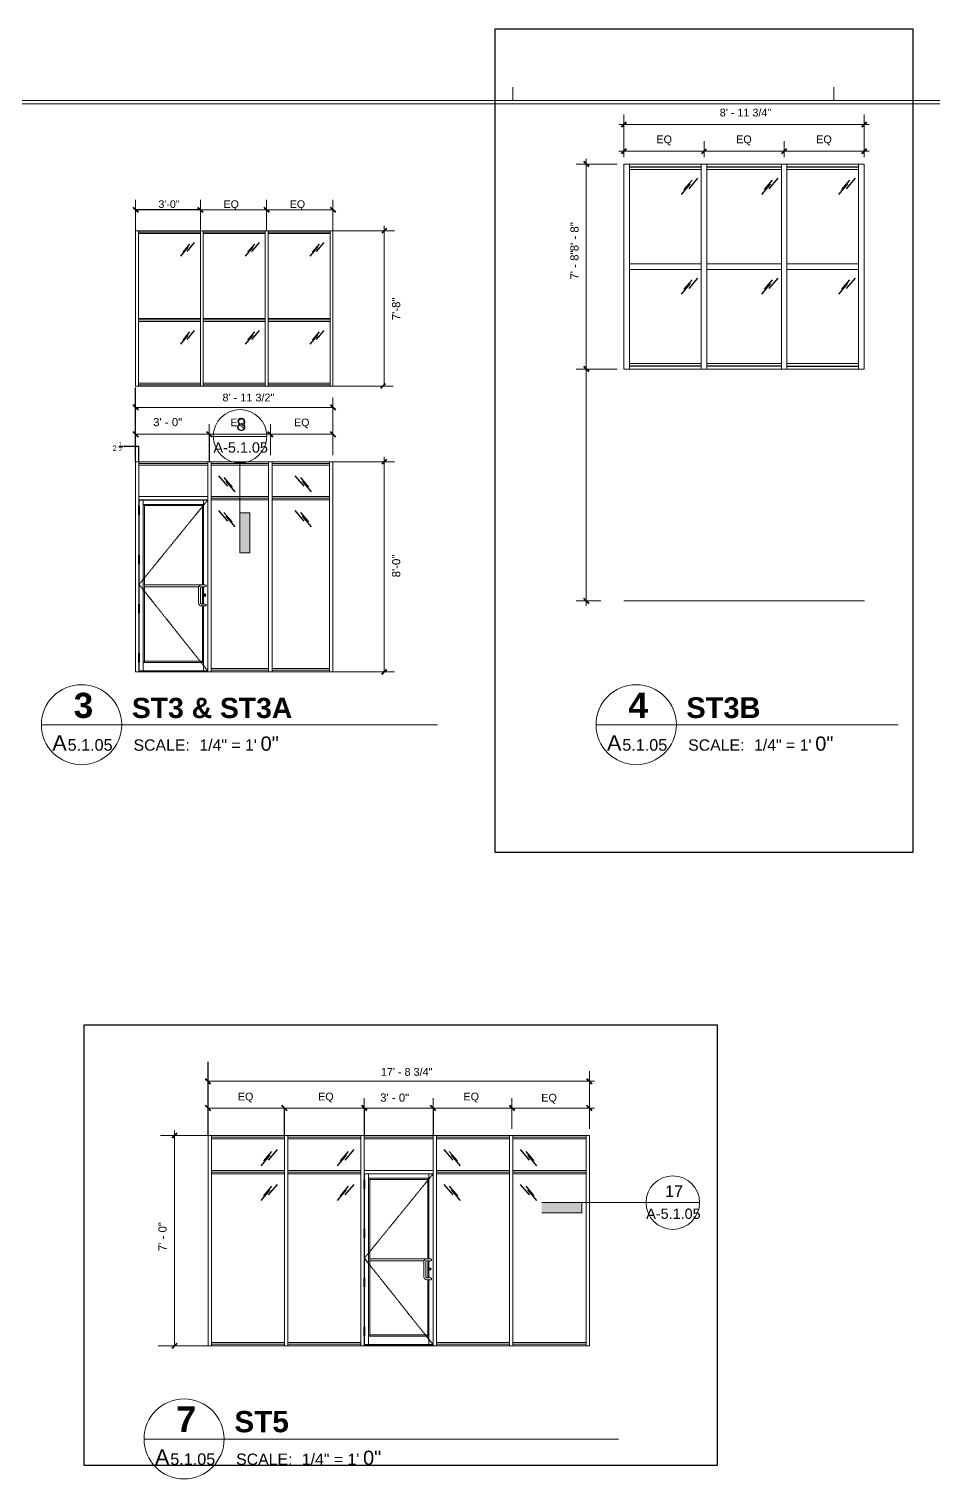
# Model space of a CAD drawing. Header units: inches. Extents: x -6061 to 13621, y -296 to 7483.
# Drawn here: x 264 to 669, y 2971 to 3622 of the extents above; entities that cross this region are included whole.
import ezdxf

# ---------------------------------------------------------------- set-up
doc = ezdxf.new("R2010")
doc.units = ezdxf.units.IN
doc.header["$MEASUREMENT"] = 0
doc.linetypes.add('HIDDEN', pattern=[0.375, 0.25, -0.125])
doc.layers.get('0').update_dxf_attribs({"linetype": 'CONTINUOUS'})
doc.layers.get('Defpoints').update_dxf_attribs({"color": 6, "linetype": 'CONTINUOUS', "lineweight": 15})
doc.styles.add('Arial$001H0', font='arial.ttf')
doc.styles.add('Arial$101H0', font='arialbd.ttf')
doc.dimstyles.get("Standard").update_dxf_attribs({"dimtxt": 0.18, "dimasz": 0.18, "dimexe": 0.18, "dimexo": 0.0625, "dimgap": 0.0625, "dimtad": 0, "dimtih": 1, "dimtoh": 1, "dimdec": 4, "dimzin": 0, "dimdsep": 46, "dimtxsty": 'Standard', "dimcen": 0.09, "dimadec": 0, "dimazin": 0, "dimtfac": 1, "dimtdec": 4, "dimtofl": 0, "dimtmove": 0, "dimatfit": 3, "dimfxl": 1, "dimtolj": 1, "dimtzin": 0, "dimlwd": -1, "dimlwe": -1, "dimarcsym": 0})

# ---------------------------------------------------------------- blocks, each defined once
blk = doc.blocks.new('*U51')
at = {"lineweight": 5}
for p, q in [((22993.25, -3884.44), (23032.75, -3884.44)), ((22993.25, -3884.44), (22993.25, -3994.44)), ((22995, -3884.44), (22995, -3994.44)), ((22995, -3886.19), (23031, -3886.19)), ((22995, -3904.44), (23031, -3904.44)), ((22997.82, -3906.76), (22997.82, -3948.94)), ((23031.25, -3907.59), (23030.65, -3907.59)), ((23031.25, -3907.59), (23031.25, -3912.29)), ((23031.29, -3933.27), (23030.69, -3933.27)), ((23031.29, -3933.27), (23031.29, -3937.97)), ((23031.29, -3958.95), (23030.69, -3958.95)), ((23031.29, -3958.95), (23031.29, -3963.65)), ((23031.25, -3984.63), (23030.65, -3984.63)), ((23031.25, -3984.63), (23031.25, -3989.33)), ((23032.75, -3994.44), (22993.25, -3994.44)), ((23031, -3993.94), (22995, -3993.94))]:
    blk.add_line(p, q, dxfattribs=at)
at = {"color": 8, "lineweight": 5}
blk.add_line((23031, -3885.31), (22995, -3885.31), dxfattribs=at)
at = {"lineweight": 5, "extrusion": (0, 1, 0)}
for p, q in [((23031, -3907.59), (23031, -3884.44)), ((23032.75, -3994.44), (23032.75, -3884.44)), ((22995.04, -3993.86), (22995.04, -3904.51)), ((22995.04, -3904.51), (23030.96, -3904.51)), ((22997.22, -3948.94), (22997.22, -3904.56)), ((22997.22, -3906.76), (23028.78, -3906.76)), ((22997.82, -3907.39), (23028.18, -3907.39)), ((23028.18, -3989.43), (23028.18, -3906.76)), ((23028.78, -3993.86), (23028.78, -3904.51)), ((23030.65, -3907.69), (23031.25, -3907.69)), ((23030.96, -3907.59), (23030.96, -3904.51)), ((23030.65, -3908.59), (23031.25, -3908.59)), ((23031.25, -3909.49), (23030.65, -3909.49)), ((23031.25, -3910.39), (23030.65, -3910.39)), ((23031.25, -3911.29), (23030.65, -3911.29)), ((23030.65, -3912.19), (23031.25, -3912.19)), ((23030.96, -3933.27), (23030.96, -3912.29)), ((23031, -3933.27), (23031, -3912.29)), ((23030.69, -3933.37), (23031.29, -3933.37)), ((23030.69, -3934.27), (23031.29, -3934.27)), ((23031.29, -3935.17), (23030.69, -3935.17)), ((23031.29, -3936.07), (23030.69, -3936.07)), ((23031.29, -3936.97), (23030.69, -3936.97)), ((23030.69, -3937.87), (23031.29, -3937.87)), ((23030.96, -3958.95), (23030.96, -3937.97)), ((23031, -3958.95), (23031, -3937.97)), ((22997.22, -3953.8), (22997.22, -3949.94)), ((22997.82, -3958.94), (22997.82, -3949.94)), ((22997.22, -3958.94), (22997.22, -3954.8)), ((22997.22, -3993.86), (22997.22, -3959.94)), ((22997.82, -3989.43), (22997.82, -3959.94)), ((23030.69, -3959.05), (23031.29, -3959.05)), ((23030.69, -3959.95), (23031.29, -3959.95)), ((23031.29, -3960.85), (23030.69, -3960.85)), ((23031.29, -3961.75), (23030.69, -3961.75)), ((23031.29, -3962.65), (23030.69, -3962.65)), ((23030.69, -3963.55), (23031.29, -3963.55)), ((23030.96, -3984.63), (23030.96, -3963.65)), ((23031, -3984.63), (23031, -3963.65)), ((22997.22, -3989.43), (23028.78, -3989.43)), ((22997.82, -3988.8), (23028.18, -3988.8)), ((23025.71, -3989.37), (23025.71, -3989.37)), ((23030.65, -3984.73), (23031.25, -3984.73)), ((23031.25, -3985.63), (23030.65, -3985.63)), ((23031.25, -3986.53), (23030.65, -3986.53)), ((23031.25, -3987.43), (23030.65, -3987.43)), ((23030.65, -3988.33), (23031.25, -3988.33)), ((23030.65, -3989.23), (23031.25, -3989.23)), ((23030.96, -3993.86), (23030.96, -3989.33)), ((23031, -3994.44), (23031, -3989.33)), ((22995.04, -3993.86), (23030.96, -3993.86))]:
    blk.add_line(p, q, dxfattribs=at)
at = {"lineweight": 5, "ltscale": 0.5}
blk.add_line((22995, -3902.69), (23031, -3902.69), dxfattribs=at)
at = {"color": 251, "linetype": 'HIDDEN', "lineweight": 5, "true_color": 0x636466}
for q in [(22995.04, -3904.51), (22995.04, -3993.86)]:
    blk.add_line((23030.96, -3948.67), q, dxfattribs=at)
at = {"color": 1, "lineweight": 5}
for p, q in [((22998.29, -3948.94), (23028.18, -3948.94)), ((22999.7, -3949.94), (23028.18, -3949.94))]:
    blk.add_line(p, q, dxfattribs=at)
at = {"lineweight": 5}
for points in [[(23031.25, -3912.29), (23030.65, -3912.29), (23030.65, -3907.59)], [(23031.29, -3937.97), (23030.69, -3937.97), (23030.69, -3933.27)], [(23031.29, -3963.65), (23030.69, -3963.65), (23030.69, -3958.95)], [(23031.25, -3989.33), (23030.65, -3989.33), (23030.65, -3984.63)]]:
    blk.add_lwpolyline(points, dxfattribs=at)
at = {"color": 1, "lineweight": 5}
blk.add_lwpolyline([(22998.29, -3948.94), (22996.29, -3948.94, 1), (22996.29, -3949.94), (22998.29, -3949.94, -0.414214), (22998.79, -3950.44), (22998.79, -3958.44), (22998.29, -3958.94), (22996.29, -3958.94, 1), (22996.29, -3959.94), (22998.29, -3959.94, 0.414214), (22999.79, -3958.44), (22999.79, -3950.44, 0.414214)], format="xyb", close=True, dxfattribs=at)
at = {"lineweight": 5}
blk.add_polyline3d([(22997.36, -3954.35, 0), (22997.31, -3954.35, 0), (22997.31, -3954.64, 0), (22997.36, -3954.64, 0)], close=True, dxfattribs=at)
for centre, radius in [((22996.76, -3954.3), 0.682), ((22996.76, -3954.3), 0.635), ((22996.76, -3954.52), 0.218)]:
    blk.add_circle(centre, radius, dxfattribs=at)
for centre, start, end in [((22996.75, -3954.54), 104.39871, 255.60129), ((22997.33, -3954.54), 284.39871, 75.60129)]:
    blk.add_arc(centre, 0.0919, start, end, dxfattribs=at)
blk = doc.blocks.new('_CLOSEDFILLED')
at = {"color": 0, "lineweight": -2, "true_color": 0x000000}
blk.add_line((-1, 0), (-2, 0), dxfattribs=at)
blk.add_solid([(-1, 0.2), (0, 0), (-1, 0.2), (-1, -0.2)], dxfattribs=at)
blk = doc.blocks.new('*D58')
at = {"color": 0, "transparency": 16777216}
for p, q in [((311.73, 3434.47), (306.75, 3434.47)), ((311.73, 3427.65), (311.73, 3434.65)), ((313.06, 3434.47), (311.91, 3434.47)), ((313.24, 3427.65), (313.24, 3434.65))]:
    blk.add_line(p, q, dxfattribs=at)
at = {"layer": 'Defpoints', "color": 0, "transparency": 16777216}
for p in [(311.73, 3434.47), (311.73, 3427.59), (313.24, 3427.59)]:
    blk.add_point(p, dxfattribs=at)
at = {"color": 0, "transparency": 16777216, "xscale": 0.18, "yscale": 0.18, "zscale": 0.18, "rotation": 180}
blk.add_blockref('_CLOSEDFILLED', (311.73, 3434.47), dxfattribs=at)
at = {"color": 0, "transparency": 16777216, "xscale": 0.18, "yscale": 0.18, "zscale": 0.18}
blk.add_blockref('_CLOSEDFILLED', (313.24, 3434.47), dxfattribs=at)
at = {"color": 0, "transparency": 16777216, "insert": (304.11, 3434.47), "char_height": 2.5, "attachment_point": 5, "style": 'Arial$001H0'}
blk.add_mtext('2 {\\H0.7x;\\S1/2;}"', dxfattribs=at)
blk = doc.blocks.new('*U52')
at = {"lineweight": 5, "ltscale": 0.5}
blk.add_line((22995, -3896.69), (23033.25, -3896.69), dxfattribs=at)
at = {"lineweight": 5}
for p, q in [((22995, -3896.69), (22995, -3992.69)), ((22995, -3898.44), (23033.25, -3898.44)), ((22995, -3990.94), (23033.25, -3990.94)), ((22995, -3992.69), (23033.25, -3992.69))]:
    blk.add_line(p, q, dxfattribs=at)
at = {"color": 8, "lineweight": 5}
for p, q in [((23033.25, -3897.56), (22995, -3897.56)), ((23033.25, -3951.81), (22995, -3951.81)), ((23033.25, -3991.81), (22995, -3991.81))]:
    blk.add_line(p, q, dxfattribs=at)
at = {"color": 8, "ltscale": 0.008}
for points in [[(23029.44, -3904.04), (23024.77, -3909.55)], [(23025.57, -3906.92), (23020.85, -3912.47)], [(23026.54, -3904.97), (23022.32, -3909.95)], [(23025.57, -3961.17), (23020.85, -3966.72)], [(23026.54, -3959.22), (23022.32, -3964.2)], [(23029.44, -3958.29), (23024.77, -3963.8)]]:
    blk.add_lwpolyline(points, dxfattribs=at)
at = {"lineweight": 5}
for points in [[(23035, -3992.69), (23033.25, -3992.69), (23033.25, -3896.69), (23035, -3896.69)], [(23033.25, -3950.94), (22995, -3950.94), (22995, -3952.69), (23033.25, -3952.69)]]:
    blk.add_lwpolyline(points, close=True, dxfattribs=at)
at = {"layer": 'Defpoints', "color": 6, "lineweight": 5}
blk.add_lwpolyline([(22995, -3896.69), (22993.25, -3896.69), (22993.25, -3992.69), (22995, -3992.69)], dxfattribs=at)
blk = doc.blocks.new('*U53')
at = {"lineweight": 5, "ltscale": 0.5}
blk.add_line((22995, -3896.69), (23033.25, -3896.69), dxfattribs=at)
at = {"lineweight": 5}
for p, q in [((22995, -3896.69), (22995, -3992.69)), ((22995, -3898.44), (23033.25, -3898.44)), ((22995, -3990.94), (23033.25, -3990.94)), ((22995, -3992.69), (23033.25, -3992.69))]:
    blk.add_line(p, q, dxfattribs=at)
at = {"color": 8, "lineweight": 5}
for p, q in [((23033.25, -3897.56), (22995, -3897.56)), ((23033.25, -3951.81), (22995, -3951.81)), ((23033.25, -3991.81), (22995, -3991.81))]:
    blk.add_line(p, q, dxfattribs=at)
at = {"color": 8, "ltscale": 0.008}
for points in [[(23029.44, -3904.04), (23024.77, -3909.55)], [(23025.57, -3906.92), (23020.85, -3912.47)], [(23026.54, -3904.97), (23022.32, -3909.95)], [(23025.57, -3961.17), (23020.85, -3966.72)], [(23026.54, -3959.22), (23022.32, -3964.2)], [(23029.44, -3958.29), (23024.77, -3963.8)]]:
    blk.add_lwpolyline(points, dxfattribs=at)
at = {"lineweight": 5}
for points in [[(23035, -3992.69), (23033.25, -3992.69), (23033.25, -3896.69), (23035, -3896.69)], [(23033.25, -3950.94), (22995, -3950.94), (22995, -3952.69), (23033.25, -3952.69)]]:
    blk.add_lwpolyline(points, close=True, dxfattribs=at)
at = {"layer": 'Defpoints', "color": 6, "lineweight": 5}
blk.add_lwpolyline([(22995, -3896.69), (22993.25, -3896.69), (22993.25, -3992.69), (22995, -3992.69)], dxfattribs=at)
blk = doc.blocks.new('*U54')
at = {"lineweight": 5, "ltscale": 0.5}
blk.add_line((22995, -3896.69), (23033.25, -3896.69), dxfattribs=at)
at = {"lineweight": 5}
for p, q in [((22995, -3896.69), (22995, -3992.69)), ((22995, -3898.44), (23033.25, -3898.44)), ((22995, -3990.94), (23033.25, -3990.94)), ((22995, -3992.69), (23033.25, -3992.69))]:
    blk.add_line(p, q, dxfattribs=at)
at = {"color": 8, "lineweight": 5}
for p, q in [((23033.25, -3897.56), (22995, -3897.56)), ((23033.25, -3951.81), (22995, -3951.81)), ((23033.25, -3991.81), (22995, -3991.81))]:
    blk.add_line(p, q, dxfattribs=at)
at = {"color": 8, "ltscale": 0.008}
for points in [[(23029.44, -3904.04), (23024.77, -3909.55)], [(23025.57, -3906.92), (23020.85, -3912.47)], [(23026.54, -3904.97), (23022.32, -3909.95)], [(23025.57, -3961.17), (23020.85, -3966.72)], [(23026.54, -3959.22), (23022.32, -3964.2)], [(23029.44, -3958.29), (23024.77, -3963.8)]]:
    blk.add_lwpolyline(points, dxfattribs=at)
at = {"lineweight": 5}
for points in [[(23035, -3992.69), (23033.25, -3992.69), (23033.25, -3896.69), (23035, -3896.69)], [(23033.25, -3950.94), (22995, -3950.94), (22995, -3952.69), (23033.25, -3952.69)]]:
    blk.add_lwpolyline(points, close=True, dxfattribs=at)
at = {"layer": 'Defpoints', "color": 6, "lineweight": 5}
blk.add_lwpolyline([(22995, -3896.69), (22993.25, -3896.69), (22993.25, -3992.69), (22995, -3992.69)], dxfattribs=at)

msp = doc.modelspace()

# ---------------------------------------------------------------- hatches: boundary and pattern name
at = {"true_color": 0x000007}
for points in [[(358.51961, 3386.64862), (363.00468, 3386.64862), (363.00468, 3404.66898), (358.51961, 3404.66898)], [(493.9518, 3090.42822), (511.97217, 3090.42822), (511.97217, 3094.99338), (493.9518, 3094.99338)]]:
    msp.add_hatch(color=7, dxfattribs=at).paths.add_polyline_path(points)

# ---------------------------------------------------------------- linework, layer by layer
at = {"color": 8, "linetype": 'Continuous', "lineweight": 9, "true_color": 0x7f7f7f}
for p, q in [((480.97714, 3589.79247), (480.97714, 3595.79926)), ((625.05995, 3589.79247), (625.05995, 3595.79926)), ((-245.36358, 3589.79247), (1201.31108, 3589.79247))]:
    msp.add_line(p, q, dxfattribs=at)
at = {"color": 7, "linetype": 'Continuous', "lineweight": 9, "true_color": 0x000007}
for p, q in [((1201.31108, 3589.79247), (-239.35679, 3589.79247)), ((-237.75498, 3588.19066), (1200.10972, 3588.19066)), ((530.79343, 3578.90017), (530.79343, 3583.46532)), ((638.59524, 3578.90017), (638.59524, 3583.46532)), ((528.5509, 3578.90017), (640.83778, 3578.90017)), ((530.79343, 3578.90017), (530.79343, 3564.2436)), ((638.59524, 3578.90017), (638.59524, 3564.2436)), ((528.5509, 3566.96668), (566.75407, 3566.96668)), ((530.79343, 3566.96668), (530.79343, 3571.45175)), ((530.79343, 3566.96668), (530.79343, 3564.2436)), ((566.75407, 3566.96668), (566.75407, 3571.45175)), ((566.75407, 3566.96668), (602.63461, 3566.96668)), ((566.75407, 3566.96668), (566.75407, 3564.2436)), ((602.63461, 3566.96668), (602.63461, 3571.45175)), ((602.63461, 3566.96668), (640.83778, 3566.96668)), ((602.63461, 3566.96668), (602.63461, 3564.2436)), ((638.59524, 3566.96668), (638.59524, 3571.45175)), ((638.59524, 3566.96668), (638.59524, 3564.2436)), ((513.89434, 3561.20017), (509.40927, 3561.20017)), ((513.89434, 3563.52279), (513.89434, 3469.17618)), ((513.89434, 3561.20017), (527.83008, 3561.20017)), ((530.79343, 3561.20017), (533.27624, 3561.20017)), ((530.79343, 3561.20017), (530.79343, 3515.22822)), ((533.27624, 3558.71736), (533.27624, 3561.20017)), ((565.47262, 3561.20017), (533.27624, 3561.20017)), ((533.27624, 3561.20017), (533.27624, 3515.22822)), ((565.47262, 3561.20017), (565.47262, 3558.71736)), ((565.47262, 3561.20017), (567.95542, 3561.20017)), ((565.47262, 3561.20017), (565.47262, 3515.22822)), ((567.95542, 3558.71736), (567.95542, 3561.20017)), ((601.43325, 3561.20017), (567.95542, 3561.20017)), ((567.95542, 3561.20017), (567.95542, 3515.22822)), ((601.43325, 3561.20017), (603.91606, 3561.20017)), ((601.43325, 3561.20017), (601.43325, 3515.22822)), ((601.43325, 3561.20017), (601.43325, 3558.71736)), ((603.91606, 3558.71736), (603.91606, 3561.20017)), ((636.11244, 3561.20017), (603.91606, 3561.20017)), ((603.91606, 3561.20017), (603.91606, 3515.22822)), ((636.11244, 3561.20017), (636.11244, 3558.71736)), ((636.11244, 3561.20017), (638.59524, 3561.20017)), ((636.11244, 3515.22822), (636.11244, 3561.20017)), ((638.59524, 3515.22822), (638.59524, 3561.20017)), ((565.47262, 3558.71736), (533.27624, 3558.71736)), ((565.47262, 3558.71736), (533.27624, 3558.71736)), ((533.27624, 3558.71736), (533.27624, 3516.42958)), ((565.47262, 3516.42958), (565.47262, 3558.71736)), ((601.43325, 3558.71736), (567.95542, 3558.71736)), ((567.95542, 3558.71736), (567.95542, 3516.42958)), ((601.43325, 3558.71736), (567.95542, 3558.71736)), ((601.43325, 3516.42958), (601.43325, 3558.71736)), ((636.11244, 3558.71736), (603.91606, 3558.71736)), ((603.91606, 3558.71736), (603.91606, 3516.42958)), ((636.11244, 3558.71736), (603.91606, 3558.71736)), ((636.11244, 3516.42958), (636.11244, 3558.71736)), ((311.73424, 3540.66069), (311.73424, 3545.14576)), ((340.81043, 3540.66069), (340.81043, 3545.14576)), ((370.52267, 3540.66069), (370.52267, 3545.14576)), ((370.52267, 3540.66068), (370.52267, 3545.14575)), ((400.2349, 3540.66068), (400.2349, 3545.14575)), ((311.73424, 3540.66069), (311.73424, 3531.2901)), ((340.81043, 3540.66069), (340.81043, 3531.2901)), ((370.52267, 3540.66069), (340.81043, 3540.66069)), ((370.52267, 3540.66069), (370.52267, 3531.2901)), ((370.52267, 3540.66068), (370.52267, 3531.29009)), ((400.2349, 3540.66068), (370.52267, 3540.66068)), ((400.2349, 3540.66068), (400.2349, 3531.29009)), ((423.30097, 3531.29009), (400.2349, 3531.29009)), ((423.30097, 3533.53262), (423.30097, 3461.50723)), ((423.30097, 3531.29009), (427.86612, 3531.29009)), ((530.79343, 3515.22822), (530.79343, 3469.17618)), ((533.27624, 3516.42958), (565.47262, 3516.42958)), ((533.27624, 3513.94677), (533.27624, 3516.42958)), ((565.47262, 3516.42958), (533.27624, 3516.42958)), ((533.27624, 3515.22822), (533.27624, 3469.17618)), ((565.47262, 3516.42958), (565.47262, 3513.94677)), ((565.47262, 3515.22822), (565.47262, 3469.17618)), ((567.95542, 3516.42958), (601.43325, 3516.42958)), ((567.95542, 3513.94677), (567.95542, 3516.42958)), ((601.43325, 3516.42958), (567.95542, 3516.42958)), ((567.95542, 3515.22822), (567.95542, 3469.17618)), ((601.43325, 3516.42958), (601.43325, 3513.94677)), ((601.43325, 3515.22822), (601.43325, 3469.17618)), ((603.91606, 3516.42958), (636.11244, 3516.42958)), ((603.91606, 3513.94677), (603.91606, 3516.42958)), ((636.11244, 3516.42958), (603.91606, 3516.42958)), ((603.91606, 3515.22822), (603.91606, 3469.17618)), ((636.11244, 3516.42958), (636.11244, 3513.94677)), ((636.11244, 3469.17618), (636.11244, 3515.22822)), ((638.59524, 3469.17618), (638.59524, 3515.22822)), ((565.47262, 3513.94677), (533.27624, 3513.94677)), ((533.27624, 3513.94677), (533.27624, 3471.65899)), ((565.47262, 3513.94677), (533.27624, 3513.94677)), ((565.47262, 3471.65899), (565.47262, 3513.94677)), ((601.43325, 3513.94677), (567.95542, 3513.94677)), ((567.95542, 3513.94677), (567.95542, 3471.65899)), ((601.43325, 3513.94677), (567.95542, 3513.94677)), ((601.43325, 3471.65899), (601.43325, 3513.94677)), ((636.11244, 3513.94677), (603.91606, 3513.94677)), ((603.91606, 3513.94677), (603.91606, 3471.65899)), ((636.11244, 3513.94677), (603.91606, 3513.94677)), ((636.11244, 3471.65899), (636.11244, 3513.94677)), ((533.27624, 3471.65899), (565.47262, 3471.65899)), ((533.27624, 3469.17618), (533.27624, 3471.65899)), ((533.27624, 3471.65899), (565.47262, 3471.65899)), ((565.47262, 3471.65899), (565.47262, 3469.17618)), ((567.95542, 3471.65899), (601.43325, 3471.65899)), ((567.95542, 3469.17618), (567.95542, 3471.65899)), ((567.95542, 3471.65899), (601.43325, 3471.65899)), ((601.43325, 3471.65899), (601.43325, 3469.17618)), ((603.91606, 3471.65899), (636.11244, 3471.65899)), ((603.91606, 3469.17618), (603.91606, 3471.65899)), ((603.91606, 3471.65899), (636.11244, 3471.65899)), ((636.11244, 3471.65899), (636.11244, 3469.17618)), ((513.89434, 3469.17618), (509.40927, 3469.17618)), ((513.89434, 3469.17618), (513.89434, 3362.89609)), ((513.89434, 3469.17618), (527.83008, 3469.17618)), ((533.27624, 3469.17618), (530.79343, 3469.17618)), ((533.27624, 3469.17618), (565.47262, 3469.17618)), ((567.95542, 3469.17618), (565.47262, 3469.17618)), ((567.95542, 3469.17618), (601.43325, 3469.17618)), ((603.91606, 3469.17618), (601.43325, 3469.17618)), ((603.91606, 3469.17618), (636.11244, 3469.17618)), ((638.59524, 3469.17618), (636.11244, 3469.17618)), ((422.66492, 3461.50723), (399.59886, 3461.50723)), ((400.2349, 3451.93795), (400.2349, 3456.42302)), ((422.66492, 3461.50723), (427.23008, 3461.50723)), ((400.2349, 3451.93795), (311.73424, 3451.93795)), ((358.5997, 3450.96129), (358.5997, 3450.96129)), ((400.2349, 3451.93795), (400.2349, 3430.55379)), ((344.79644, 3439.92438), (344.79644, 3444.40945)), ((344.79644, 3439.92438), (344.79644, 3444.40945)), ((372.17453, 3439.92438), (372.17453, 3444.40945)), ((400.2349, 3439.92438), (400.2349, 3444.40945)), ((347.03897, 3439.92438), (311.73424, 3439.92438)), ((379.47563, 3439.92438), (342.55391, 3439.92438)), ((346.50604, 3438.94772), (370.53319, 3438.94772)), ((372.17453, 3439.92438), (372.17453, 3430.55379)), ((400.2349, 3439.92438), (379.47563, 3439.92438)), ((400.2349, 3439.92438), (400.2349, 3430.55379)), ((358.51961, 3426.93414), (358.51961, 3404.66898)), ((358.5997, 3427.01423), (358.5997, 3427.01423)), ((423.30097, 3427.59044), (400.2349, 3427.59044)), ((423.30097, 3429.83298), (423.30097, 3333.24384)), ((423.30097, 3427.59044), (427.86612, 3427.59044)), ((358.51961, 3386.64862), (358.51961, 3404.66898)), ((358.51961, 3404.66898), (363.00468, 3404.66898)), ((363.00468, 3404.66898), (363.00468, 3386.64862)), ((363.00468, 3386.64862), (358.51961, 3386.64862)), ((513.89434, 3365.13863), (509.40927, 3365.13863)), ((513.89434, 3365.13863), (520.38167, 3365.13863)), ((423.30097, 3333.23838), (400.2349, 3333.23838)), ((423.30097, 3333.23838), (427.86612, 3333.23838)), ((269.45814, 3309.47573), (447.17895, 3309.47573)), ((518.29932, 3309.47573), (653.89253, 3309.47573)), ((515.33288, 3149.46726), (515.33288, 3153.95233)), ((517.57542, 3149.46726), (344.21255, 3149.46726)), ((515.33288, 3149.46726), (515.33288, 3128.0831)), ((378.97183, 3137.45369), (344.21255, 3137.45369)), ((414.33329, 3137.45369), (377.41158, 3137.45369)), ((414.33329, 3137.45369), (414.33329, 3141.93876)), ((414.33329, 3137.45369), (414.33329, 3141.93876)), ((448.13696, 3137.45369), (414.33329, 3137.45369)), ((480.57361, 3137.45369), (443.65189, 3137.45369)), ((445.21214, 3137.45369), (445.21214, 3141.93876)), ((445.21214, 3137.45369), (445.21214, 3141.93876)), ((480.57361, 3137.45369), (480.57361, 3141.93876)), ((480.57361, 3137.45369), (480.57361, 3128.0831)), ((517.57542, 3137.45369), (480.57361, 3137.45369)), ((515.33288, 3137.45369), (515.33288, 3141.93876)), ((515.33288, 3137.45369), (515.33288, 3128.0831)), ((345.98763, 3125.11975), (322.92157, 3125.11975)), ((329.18233, 3127.36229), (329.18233, 3030.77315)), ((329.18233, 3125.11975), (333.74749, 3125.11975)), ((493.9518, 3094.99338), (511.97217, 3094.99338)), ((511.97217, 3094.99338), (511.97217, 3090.42822)), ((540.64456, 3094.99338), (511.97217, 3094.99338)), ((540.64456, 3094.99338), (564.67171, 3094.99338)), ((540.72465, 3094.99338), (540.72465, 3094.99338)), ((564.7518, 3094.99338), (564.7518, 3094.99338)), ((511.97217, 3090.42822), (493.9518, 3090.42822)), ((344.92788, 3030.76769), (321.86182, 3030.76769)), ((329.18233, 3030.76769), (333.74749, 3030.76769)), ((315.51017, 2988.87347), (528.39072, 2988.87347))]:
    msp.add_line(p, q, dxfattribs=at)
at = {"color": 7, "linetype": 'Continuous', "lineweight": 40, "true_color": 0x000007}
for p, q in [((530.79343, 3578.90017), (531.9147, 3580.02143)), ((638.59524, 3578.90017), (639.71651, 3580.02143)), ((530.79343, 3578.90017), (529.67217, 3577.7789)), ((638.59524, 3578.90017), (637.47398, 3577.7789)), ((530.79343, 3566.96668), (529.67217, 3565.76532)), ((530.79343, 3566.96668), (531.9147, 3568.08795)), ((566.75407, 3566.96668), (565.6328, 3565.76532)), ((566.75407, 3566.96668), (567.87533, 3568.08795)), ((602.63461, 3566.96668), (601.51334, 3565.76532)), ((602.63461, 3566.96668), (603.83597, 3568.08795)), ((638.59524, 3566.96668), (637.47398, 3565.76532)), ((638.59524, 3566.96668), (639.71651, 3568.08795)), ((513.89434, 3561.20017), (512.77307, 3562.40152)), ((513.89434, 3561.20017), (515.0156, 3560.0789)), ((311.73424, 3540.66069), (310.61297, 3541.78196)), ((340.81043, 3540.66069), (339.68917, 3541.78196)), ((370.52267, 3540.66069), (369.4014, 3541.78196)), ((370.52267, 3540.66068), (369.4014, 3541.78195)), ((400.2349, 3540.66068), (399.11364, 3541.78195)), ((311.73424, 3540.66069), (312.85551, 3539.53942)), ((340.81043, 3540.66069), (341.9317, 3539.53942)), ((370.52267, 3540.66069), (371.64393, 3539.53942)), ((370.52267, 3540.66068), (371.64393, 3539.53941)), ((400.2349, 3540.66068), (401.35617, 3539.53941)), ((423.30097, 3531.29009), (422.1797, 3530.16882)), ((423.30097, 3531.29009), (424.42223, 3532.41136)), ((513.89434, 3469.17618), (512.77307, 3470.29745)), ((513.89434, 3469.17618), (515.0156, 3468.05492)), ((422.66492, 3461.50723), (421.54366, 3460.38596)), ((422.66492, 3461.50723), (423.78619, 3462.62849)), ((311.73424, 3451.93795), (310.61297, 3453.05922)), ((311.73424, 3451.93795), (312.85551, 3450.81669)), ((400.2349, 3451.93795), (399.11364, 3453.05922)), ((400.2349, 3451.93795), (401.35617, 3450.81669)), ((311.73424, 3439.92438), (310.61297, 3441.04565)), ((311.73424, 3439.92438), (312.85551, 3438.80311)), ((344.79644, 3439.92438), (343.67517, 3441.04565)), ((344.79644, 3439.92438), (343.67517, 3441.04565)), ((344.79644, 3439.92438), (345.91771, 3438.80311)), ((344.79644, 3439.92438), (345.91771, 3438.80311)), ((372.17453, 3439.92438), (371.05326, 3441.04565)), ((372.17453, 3439.92438), (373.2958, 3438.80311)), ((400.2349, 3439.92438), (399.11364, 3441.04565)), ((400.2349, 3439.92438), (401.35617, 3438.80311)), ((423.30097, 3427.59044), (422.1797, 3426.46918)), ((423.30097, 3427.59044), (424.42223, 3428.71171)), ((513.89434, 3365.13863), (512.77307, 3366.25989)), ((513.89434, 3365.13863), (515.0156, 3364.01736)), ((423.30097, 3333.23838), (422.1797, 3332.03702)), ((423.30097, 3333.23838), (424.42223, 3334.35964)), ((344.21255, 3149.46726), (343.09128, 3150.58853)), ((515.33288, 3149.46726), (514.21162, 3150.58853)), ((344.21255, 3149.46726), (345.33381, 3148.346)), ((515.33288, 3149.46726), (516.45415, 3148.346)), ((344.21255, 3137.45369), (343.09128, 3138.57496)), ((344.21255, 3137.45369), (345.33381, 3136.33242)), ((378.52239, 3137.45369), (377.40112, 3138.57496)), ((378.52239, 3137.45369), (377.40112, 3138.57496)), ((378.52239, 3137.45369), (379.64366, 3136.33242)), ((378.52239, 3137.45369), (379.64366, 3136.33242)), ((414.33329, 3137.45369), (413.21203, 3138.57496)), ((414.33329, 3137.45369), (413.21203, 3138.57496)), ((414.33329, 3137.45369), (413.21203, 3138.57496)), ((414.33329, 3137.45369), (415.45456, 3136.33242)), ((414.33329, 3137.45369), (415.45456, 3136.33242)), ((414.33329, 3137.45369), (415.45456, 3136.33242)), ((445.21214, 3137.45369), (444.09088, 3138.57496)), ((445.21214, 3137.45369), (444.09088, 3138.57496)), ((445.21214, 3137.45369), (446.33341, 3136.33242)), ((445.21214, 3137.45369), (446.33341, 3136.33242)), ((480.57361, 3137.45369), (479.45234, 3138.57496)), ((480.57361, 3137.45369), (481.69488, 3136.33242)), ((515.33288, 3137.45369), (514.21162, 3138.57496)), ((515.33288, 3137.45369), (516.45415, 3136.33242)), ((329.18233, 3125.11975), (328.06106, 3123.99849)), ((329.18233, 3125.11975), (330.3036, 3126.24102)), ((329.18233, 3030.76769), (328.06106, 3029.56633)), ((329.18233, 3030.76769), (330.3036, 3031.88895))]:
    msp.add_line(p, q, dxfattribs=at)
at = {"color": 7, "linetype": 'Continuous', "lineweight": 18, "true_color": 0x000007}
for p, q in [((530.79343, 3469.17618), (530.79343, 3561.20017)), ((530.79343, 3561.20017), (638.59524, 3561.20017)), ((638.59524, 3561.20017), (638.59524, 3469.17618)), ((638.59524, 3469.17618), (530.79343, 3469.17618)), ((638.67533, 3365.13863), (530.79343, 3365.13863)), ((530.79343, 3365.13863), (638.67533, 3365.13863))]:
    msp.add_line(p, q, dxfattribs=at)
for p, q in [((533.27624, 3559.95876), (565.47262, 3559.95876)), ((567.95542, 3559.95876), (601.43325, 3559.95876)), ((603.91606, 3559.95876), (636.11244, 3559.95876)), ((340.81043, 3540.66069), (311.73424, 3540.66069)), ((565.47262, 3470.41759), (533.27624, 3470.41759)), ((601.43325, 3470.41759), (567.95542, 3470.41759)), ((603.91606, 3470.41759), (636.11244, 3470.41759)), ((311.73424, 3446.11868), (311.73424, 3460.85538)), ((311.73424, 3427.59044), (311.73424, 3446.11868)), ((344.79644, 3439.92438), (344.79644, 3427.59044)), ((344.21255, 3125.11975), (344.21255, 3158.19313)), ((378.52239, 3125.11977), (378.52239, 3137.45369)), ((414.33329, 3137.45369), (414.33329, 3125.11975)), ((445.21214, 3137.45369), (445.21214, 3125.11975))]:
    msp.add_line(p, q)
at = {"lineweight": 5, "ltscale": 0.5}
for p, q in [((378.424, 3427.59044), (345.61522, 3427.59044)), ((400.2349, 3427.59044), (378.424, 3427.59044)), ((345.7136, 3125.11975), (378.52239, 3125.11975)), ((380.02344, 3125.11975), (412.83223, 3125.11975)), ((479.52199, 3125.11975), (446.7132, 3125.11975)), ((513.83183, 3125.11975), (481.02304, 3125.11975))]:
    msp.add_line(p, q, dxfattribs=at)
at = {"color": 8, "lineweight": 5}
for p, q in [((345.61522, 3426.83991), (371.424, 3426.83991)), ((372.92506, 3426.83991), (378.42401, 3426.83991)), ((378.42401, 3426.83991), (398.73385, 3426.83992)), ((345.61522, 3411.18603), (371.424, 3411.18604)), ((372.92506, 3411.18604), (398.73385, 3411.18604)), ((345.61522, 3333.98888), (371.424, 3333.98888)), ((372.92506, 3333.98888), (378.42401, 3333.98888)), ((378.42401, 3333.98888), (398.73385, 3333.98888)), ((378.52239, 3124.36923), (345.7136, 3124.36923)), ((412.83223, 3124.36922), (380.02344, 3124.36922)), ((446.7132, 3124.36922), (479.52199, 3124.36922)), ((481.02304, 3124.36923), (513.83183, 3124.36923)), ((378.52239, 3108.71534), (345.7136, 3108.71535)), ((412.83223, 3108.71534), (380.02344, 3108.71535)), ((446.7132, 3108.71534), (479.52199, 3108.71535)), ((481.02304, 3108.71534), (513.83183, 3108.71535)), ((378.52239, 3031.51819), (345.7136, 3031.51819)), ((412.83223, 3031.51819), (380.02344, 3031.51819)), ((446.7132, 3031.51819), (479.52199, 3031.51819)), ((481.02304, 3031.51819), (513.83183, 3031.51819))]:
    msp.add_line(p, q, dxfattribs=at)
at = {"lineweight": 5}
for p, q in [((371.424, 3426.08936), (345.61522, 3426.08936)), ((371.42401, 3427.59046), (371.424, 3333.23837)), ((378.42401, 3426.08936), (372.92506, 3426.08936)), ((398.73385, 3426.08936), (378.42401, 3426.08936)), ((371.424, 3334.73943), (345.61522, 3334.73943)), ((378.424, 3333.23837), (345.61522, 3333.23838)), ((378.42401, 3334.73943), (372.92506, 3334.73943)), ((400.2349, 3333.23838), (378.424, 3333.23837)), ((398.73385, 3334.73944), (378.42401, 3334.73943)), ((380.02344, 3125.11977), (380.02344, 3030.76768)), ((479.52199, 3125.11977), (479.52199, 3030.76768)), ((345.7136, 3123.61867), (378.52239, 3123.61867)), ((380.02344, 3123.61867), (412.83223, 3123.61867)), ((479.52199, 3123.61867), (446.7132, 3123.61867)), ((513.83183, 3123.61867), (481.02304, 3123.61867)), ((345.7136, 3032.26875), (378.52239, 3032.26875)), ((345.7136, 3030.76769), (378.52239, 3030.76769)), ((380.02344, 3032.26874), (412.83223, 3032.26874)), ((380.02344, 3030.76768), (412.83223, 3030.76769)), ((479.52199, 3032.26874), (446.7132, 3032.26874)), ((479.52199, 3030.76768), (446.7132, 3030.76769)), ((513.83183, 3032.26875), (481.02304, 3032.26875)), ((513.83183, 3030.76769), (481.02304, 3030.76769))]:
    msp.add_line(p, q, dxfattribs=at)
at = {"color": 6}
for points in [[(473.10988, 3621.83553), (660.37755, 3621.83553), (660.37755, 3252.13919), (473.10988, 3252.13919)], [(288.64425, 3174.80241), (572.64139, 3174.80241), (572.64139, 2977.0353), (288.64425, 2977.0353)]]:
    msp.add_lwpolyline(points, close=True, dxfattribs=at)
at = {"color": 8, "ltscale": 0.008}
for points in [[(561.38642, 3554.02381), (557.76297, 3549.75166)], [(563.87546, 3554.82103), (559.86474, 3550.09229)], [(597.34706, 3554.02381), (593.72361, 3549.75166)], [(599.83609, 3554.82103), (595.82537, 3550.09229)], [(632.02624, 3554.02381), (628.40279, 3549.75166)], [(634.51527, 3554.82103), (630.50456, 3550.09229)], [(560.55005, 3552.35515), (556.50525, 3547.58623)], [(596.51068, 3552.35515), (592.46589, 3547.58623)], [(631.18987, 3552.35515), (627.14507, 3547.58623)], [(561.38642, 3509.25322), (557.76297, 3504.98107)], [(563.87546, 3510.05045), (559.86474, 3505.3217)], [(597.34706, 3509.25322), (593.72361, 3504.98107)], [(599.83609, 3510.05045), (595.82537, 3505.3217)], [(632.02624, 3509.25322), (628.40279, 3504.98107)], [(634.51527, 3510.05045), (630.50456, 3505.3217)], [(560.55005, 3507.58456), (556.50525, 3502.81564)], [(596.51068, 3507.58456), (592.46589, 3502.81564)], [(631.18987, 3507.58456), (627.14507, 3502.81564)], [(348.88264, 3421.28246), (352.89336, 3416.55371)], [(351.37167, 3420.48523), (354.99512, 3416.21309)], [(352.20805, 3418.81657), (356.25284, 3414.04765)], [(383.19248, 3421.28246), (387.2032, 3416.55371)], [(385.68152, 3420.48524), (389.30497, 3416.21309)], [(386.51789, 3418.81658), (390.56268, 3414.04765)], [(348.88264, 3405.6286), (352.89336, 3400.89985)], [(351.37168, 3404.83137), (354.99513, 3400.55922)], [(383.19248, 3405.6286), (387.2032, 3400.89985)], [(385.68152, 3404.83138), (389.30497, 3400.55923)], [(352.20805, 3403.16271), (356.25284, 3398.39379)], [(386.51789, 3403.16272), (390.56268, 3398.39379)], [(372.76593, 3118.01455), (369.14248, 3113.7424)], [(375.25497, 3118.81177), (371.24425, 3114.08302)], [(407.07577, 3118.01454), (403.45232, 3113.7424)], [(409.56481, 3118.81177), (405.55409, 3114.08302)], [(449.98062, 3118.81177), (453.99134, 3114.08302)], [(452.46966, 3118.01454), (456.09311, 3113.7424)], [(484.29046, 3118.81177), (488.30118, 3114.08302)], [(486.7795, 3118.01455), (490.40295, 3113.7424)], [(371.92956, 3116.34589), (367.88477, 3111.57696)], [(406.2394, 3116.34588), (402.19461, 3111.57696)], [(453.30603, 3116.34588), (457.35082, 3111.57696)], [(487.61587, 3116.34589), (491.66067, 3111.57696)], [(371.92956, 3100.69203), (367.88476, 3095.9231)], [(372.76593, 3102.36069), (369.14248, 3098.08854)], [(375.25497, 3103.15791), (371.24425, 3098.42916)], [(406.2394, 3100.69202), (402.19461, 3095.9231)], [(407.07577, 3102.36068), (403.45232, 3098.08853)], [(409.56481, 3103.15791), (405.55409, 3098.42916)], [(449.98062, 3103.15791), (453.99134, 3098.42916)], [(452.46966, 3102.36068), (456.09311, 3098.08853)], [(453.30603, 3100.69202), (457.35082, 3095.9231)], [(484.29047, 3103.15791), (488.30118, 3098.42916)], [(486.7795, 3102.36069), (490.40295, 3098.08854)], [(487.61587, 3100.69203), (491.66067, 3095.9231)]]:
    msp.add_lwpolyline(points, dxfattribs=at)
at = {"lineweight": 5}
for points in [[(344.11416, 3333.23837), (345.61522, 3333.23837), (345.61522, 3427.59044), (344.11416, 3427.59044)], [(371.424, 3333.23838), (372.92506, 3333.23838), (372.92506, 3427.59044), (371.424, 3427.59044)], [(398.73385, 3333.23838), (400.2349, 3333.23838), (400.2349, 3427.59044), (398.73385, 3427.59044)], [(345.7136, 3030.76769), (344.21255, 3030.76769), (344.21255, 3125.11975), (345.7136, 3125.11975)], [(380.02345, 3030.76769), (378.52239, 3030.76769), (378.52239, 3125.11975), (380.02345, 3125.11975)], [(414.33329, 3030.76768), (412.83223, 3030.76768), (412.83223, 3125.11975), (414.33329, 3125.11975)], [(445.21214, 3030.76768), (446.7132, 3030.76768), (446.7132, 3125.11975), (445.21214, 3125.11975)], [(479.52199, 3030.76769), (481.02304, 3030.76769), (481.02304, 3125.11975), (479.52199, 3125.11975)], [(513.83183, 3030.76769), (515.33288, 3030.76769), (515.33288, 3125.11975), (513.83183, 3125.11975)], [(378.52239, 3109.46587), (345.7136, 3109.46587), (345.7136, 3107.96481), (378.52239, 3107.96481)], [(412.83223, 3109.46586), (380.02344, 3109.46586), (380.02344, 3107.96481), (412.83223, 3107.96481)], [(446.7132, 3109.46586), (479.52199, 3109.46586), (479.52199, 3107.96481), (446.7132, 3107.96481)], [(481.02304, 3109.46587), (513.83183, 3109.46587), (513.83183, 3107.96481), (481.02304, 3107.96481)]]:
    msp.add_lwpolyline(points, close=True, dxfattribs=at)
for points in [[(371.42401, 3410.4355), (345.61522, 3410.4355), (345.61522, 3411.93655), (371.42401, 3411.93655)], [(371.42401, 3410.43551), (371.42401, 3411.93656)], [(372.92506, 3411.93656), (398.73385, 3411.93656)], [(398.73385, 3410.4355), (372.92506, 3410.43551)]]:
    msp.add_lwpolyline(points, dxfattribs=at)
at = {"color": 7, "linetype": 'Continuous', "lineweight": 9, "true_color": 0x000007}
for points in [[(346.58613, 3439.02781), (346.58613, 3445.67532), (351.95219, 3450.96129), (358.5997, 3450.96129)], [(358.5997, 3450.96129), (365.16712, 3450.96129), (370.61328, 3445.67532), (370.61328, 3439.02781)], [(358.5997, 3427.01423), (351.95219, 3427.01423), (346.58613, 3432.3803), (346.58613, 3439.02781)], [(370.61328, 3439.02781), (370.61328, 3432.3803), (365.16712, 3427.01423), (358.5997, 3427.01423)], [(269.45814, 3309.55582), (269.45814, 3319.48704), (277.46719, 3327.49609), (287.4785, 3327.49609)], [(287.4785, 3327.49609), (297.40972, 3327.49609), (305.49886, 3319.48704), (305.49886, 3309.55582)], [(518.29932, 3309.55582), (518.29932, 3319.48704), (526.30836, 3327.49609), (536.31968, 3327.49609)], [(536.31968, 3327.49609), (546.2509, 3327.49609), (554.34004, 3319.48704), (554.34004, 3309.55582)], [(269.45814, 3309.47573), (269.45814, 3309.23546), (269.45814, 3309.23546), (269.45814, 3309.55582)], [(287.4785, 3291.53546), (277.46719, 3291.53546), (269.45814, 3299.6246), (269.45814, 3309.47573)], [(305.49886, 3309.47573), (305.41877, 3299.6246), (297.40972, 3291.53546), (287.4785, 3291.53546)], [(305.49886, 3309.55582), (305.49886, 3309.23546), (305.49886, 3309.23546), (305.49886, 3309.47573)], [(518.29932, 3309.47573), (518.29932, 3309.23546), (518.29932, 3309.23546), (518.29932, 3309.55582)], [(536.31968, 3291.53546), (526.30836, 3291.53546), (518.29932, 3299.6246), (518.29932, 3309.47573)], [(554.34004, 3309.47573), (554.25995, 3299.6246), (546.2509, 3291.53546), (536.31968, 3291.53546)], [(554.34004, 3309.55582), (554.34004, 3309.23546), (554.34004, 3309.23546), (554.34004, 3309.47573)], [(540.72465, 3094.99338), (540.72465, 3101.64089), (546.09072, 3107.00695), (552.73823, 3107.00695)], [(552.73823, 3107.00695), (559.30565, 3107.00695), (564.7518, 3101.64089), (564.7518, 3094.99338)], [(552.73823, 3082.9798), (546.09072, 3082.9798), (540.72465, 3088.42596), (540.72465, 3094.99338)], [(564.7518, 3094.99338), (564.7518, 3088.42596), (559.30565, 3082.9798), (552.73823, 3082.9798)], [(315.51017, 2988.95356), (315.51017, 2998.88478), (323.51922, 3006.89383), (333.45045, 3006.89383)], [(333.45045, 3006.89383), (343.38167, 3006.89383), (351.39072, 2998.88478), (351.47081, 2988.95356)], [(315.51017, 2988.95356), (315.51017, 2989.27392), (315.51017, 2989.27392), (315.51017, 2988.95356)], [(333.45045, 2970.9332), (323.51922, 2970.9332), (315.51017, 2979.02234), (315.51017, 2988.95356)], [(351.47081, 2988.95356), (351.47081, 2979.02234), (343.38167, 2970.9332), (333.45045, 2970.9332)], [(351.47081, 2988.95356), (351.47081, 2989.27392), (351.47081, 2989.27392), (351.47081, 2988.95356)]]:
    msp.add_open_spline(points, degree=3, dxfattribs=at)
at = {"layer": 'Defpoints', "color": 6, "lineweight": 5}
for points in [[(371.42401, 3427.59046), (372.92506, 3427.59046), (372.92506, 3333.23838), (371.424, 3333.23837)], [(380.02344, 3125.11977), (378.52239, 3125.11977), (378.52239, 3030.76769), (380.02344, 3030.76768)], [(479.52199, 3125.11977), (481.02304, 3125.11977), (481.02304, 3030.76769), (479.52199, 3030.76768)]]:
    msp.add_lwpolyline(points, dxfattribs=at)

# ---------------------------------------------------------------- block references
for name, p, xscale, yscale, zscale in [('*U54', (-16402.17207, 6363.81006), 0.7269048215311659, 0.7269048215311659, 0.7269048215311659), ('*U53', (-16373.09588, 6363.81006), 0.7269048215311659, 0.7269048215311659, 0.7269048215311659), ('*U52', (-16344.01969, 6363.81006), 0.7269048215311659, 0.7269048215311659, 0.7269048215311659), ('*U51', (20067.98727, 6759.45027), -0.8577460631640043, 0.8577460631640043, 0.8577460631640043), ('*U51', (20169.08526, 6456.97958), -0.8577460631640043, 0.8577460631640043, 0.8577460631640043)]:
    msp.add_blockref(name, p, dxfattribs=dict(xscale=xscale, yscale=yscale, zscale=zscale))

# ---------------------------------------------------------------- texts
at = {"color": 7, "true_color": 0x000007}
for s, height, style, p in [('8\' - 11 3/4"', 3.4665915, 'Arial$001H0', (573.80167, 3582.58388)), ('EQ', 3.476821, 'Arial$001H0', (545.36957, 3570.57031)), ('EQ', 3.476821, 'Arial$001H0', (581.13195, 3570.57031)), ('EQ', 3.476821, 'Arial$001H0', (617.06199, 3570.57031)), ('3\'-0"', 3.40067, 'Arial$001H0', (321.9886, 3541.51782)), ('EQ', 3.40067, 'Arial$001H0', (351.19557, 3541.51782)), ('EQ', 3.40067, 'Arial$001H0', (380.9078, 3541.51781)), ('8\' - 11 3/2"', 3.4905041, 'Arial$001H0', (350.72083, 3454.6612)), ('3\' - 0"', 3.667117, 'Arial$001H0', (319.60047, 3443.52837)), ('EQ', 3.40067, 'Arial$001H0', (354.3105, 3443.52837)), ('8', 5.70803, 'Arial$001H0', (356.91755, 3441.51023)), ('EQ', 3.40067, 'Arial$001H0', (382.86864, 3443.52837)), ('A-5.1.05', 4.626402, 'Arial$001H0', (346.66594, 3431.6591)), ('3', 11.26008, 'Arial$101H0', (283.95429, 3312.5989)), ('ST3 & ST3A', 9.087565, 'Arial$101H0', (310.06378, 3312.51882)), ('4', 11.37839, 'Arial$101H0', (532.79539, 3312.5989)), ('ST3B', 9.315662, 'Arial$101H0', (558.82479, 3312.51882)), ('A', 6.97383, 'Arial$001H0', (274.34346, 3297.86229)), ('5.1.05', 5.192527, 'Arial$001H0', (281.2312, 3297.86229)), ('SCALE:', 5.086183, 'Arial$001H0', (310.7846, 3297.86229)), ('1/4" = 1\'', 5.083054, 'Arial$001H0', (340.33796, 3297.86229)), ('0"', 6.400615, 'Arial$001H0', (367.80902, 3297.86229)), ('A', 6.97383, 'Arial$001H0', (523.18452, 3297.86229)), ('5.1.05', 5.192527, 'Arial$001H0', (530.07226, 3297.86229)), ('SCALE:', 5.086183, 'Arial$001H0', (559.62566, 3297.86229)), ('1/4" = 1\'', 5.083054, 'Arial$001H0', (589.17906, 3297.86229)), ('0"', 6.400615, 'Arial$001H0', (616.65012, 3297.86229)), ('17\' - 8 3/4"', 3.4665915, 'Arial$001H0', (421.77663, 3151.9456)), ('EQ', 3.466592, 'Arial$001H0', (357.58614, 3140.89148)), ('EQ', 3.466592, 'Arial$001H0', (393.59666, 3140.89148)), ('3\' - 0"', 3.667117, 'Arial$001H0', (421.44237, 3140.31417)), ('EQ', 3.466592, 'Arial$001H0', (458.807, 3140.89148)), ('EQ', 3.466592, 'Arial$001H0', (493.73036, 3140.36092)), ('17', 5.160623, 'Arial$001H0', (549.294, 3097.55603)), ('A-5.1.05', 4.626402, 'Arial$001H0', (540.80442, 3087.7049)), ('7', 11.49773, 'Arial$101H0', (329.92622, 2991.99681)), ('ST5', 9.540393, 'Arial$101H0', (356.03373, 2991.91672)), ('A', 6.97383, 'Arial$001H0', (320.39548, 2977.26016)), ('5.1.05', 5.192527, 'Arial$001H0', (327.28322, 2977.26016)), ('SCALE:', 5.086183, 'Arial$001H0', (356.83662, 2977.26016)), ('1/4" = 1\'', 5.083054, 'Arial$001H0', (386.30994, 2977.26016)), ('0"', 6.400615, 'Arial$001H0', (413.78091, 2977.26016))]:
    msp.add_text(s, height=height, dxfattribs=dict(at, style=style)).set_placement(p)
at = {"color": 7, "true_color": 0x000007, "style": 'Arial$001H0'}
for s, p in [('8\' - 8"', (510.45016, 3522.05242)), ('7\' - 8"', (510.45016, 3509.38124)), ('7\'-8"', (430.44483, 3491.11711)), ('8\'-0"', (430.44483, 3375.69174)), ('7\' - 0"', (325.63332, 3073.22105))]:
    msp.add_text(s, height=3.667117, rotation=90, dxfattribs=at).set_placement(p)

# ---------------------------------------------------------------- dimensions: what is measured, and where the dimension line sits
at = {"color": 7}
dim = msp.add_linear_dim(base=(311.73424, 3434.47427), p1=(313.2353, 3427.59044), p2=(311.73424, 3427.59044), angle=180, text='2 {\\H0.7x;\\S1/2;}"', dimstyle='Standard', override={"dimtxt": 2.5, "dimzin": 8, "dimtxsty": 'Arial$001H0', "dimtdec": 2, "dimtofl": 1, "dimtolj": 0, "dimtzin": 8}, dxfattribs=at)
dim.commit()
dim.dimension.update_dxf_attribs({"geometry": '*D58', "text_midpoint": (304.10724, 3434.47427), "dimtype": 160})

doc.saveas('drawing.dxf')
